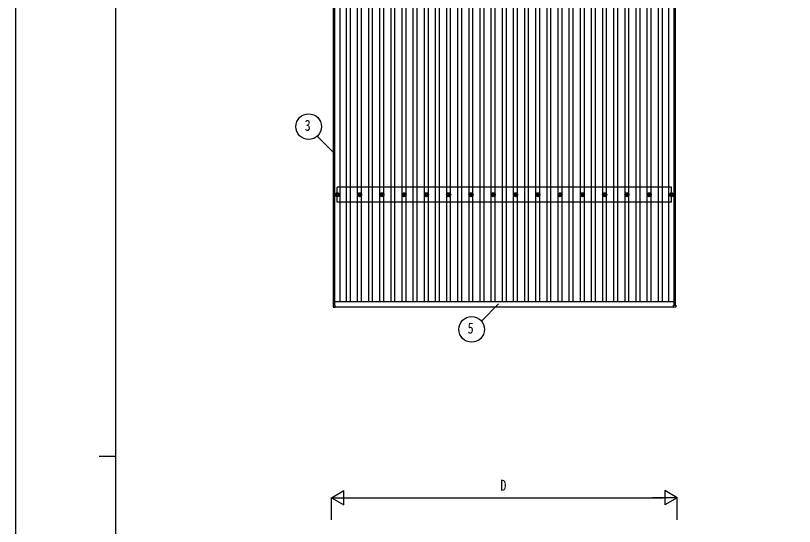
# Model space of a CAD drawing. Units: millimetres, scale not verified. Extents: x -12615 to 12615, y -8910 to 8910.
# Drawn here: x -12615 to -5625, y -255 to 4327 of the extents above; entities that cross this region are included whole.
import ezdxf
from ezdxf.enums import TextEntityAlignment as Align

# ---------------------------------------------------------------- set-up
doc = ezdxf.new("R2010")
doc.units = ezdxf.units.MM
doc.header["$LTSCALE"] = 40
for name, color, linetype in [('0-4_YKK_13', 4, 'Continuous'), ('0-5_YKK_A1', 4, 'Continuous'), ('0-6_YKK_D', 6, 'Continuous'), ('0-7_YKK_ZWAK', 7, 'Continuous')]:
    doc.layers.add(name, color=color, linetype=linetype)
doc.styles.add('ＭＳ ゴシック', font='')
doc.styles.get('ＭＳ ゴシック').set_extended_font_data('MS Gothic')

msp = doc.modelspace()

# ---------------------------------------------------------------- linework, layer by layer
at = {"layer": '0-4_YKK_13'}
for p, q in [((-9729.57, 2729.83), (-9729.57, 2725.42)), ((-9726.07, 2729.83), (-9726.07, 2725.42)), ((-9529.57, 2729.83), (-9529.57, 2725.42)), ((-9526.07, 2729.83), (-9526.07, 2725.42)), ((-9329.57, 2729.83), (-9329.57, 2725.42)), ((-9326.07, 2729.83), (-9326.07, 2725.42)), ((-9129.57, 2729.83), (-9129.57, 2725.42)), ((-9126.07, 2729.83), (-9126.07, 2725.42)), ((-8929.57, 2729.83), (-8929.57, 2725.42)), ((-8926.07, 2729.83), (-8926.07, 2725.42)), ((-8729.57, 2729.83), (-8729.57, 2725.42)), ((-8726.07, 2729.83), (-8726.07, 2725.42)), ((-8529.57, 2729.83), (-8529.57, 2725.42)), ((-8526.07, 2729.83), (-8526.07, 2725.42)), ((-8329.57, 2729.83), (-8329.57, 2725.42)), ((-8326.07, 2729.83), (-8326.07, 2725.42)), ((-8129.57, 2729.83), (-8129.57, 2725.42)), ((-8126.07, 2729.83), (-8126.07, 2725.42)), ((-7929.57, 2729.83), (-7929.57, 2725.42)), ((-7926.07, 2729.83), (-7926.07, 2725.42)), ((-7729.57, 2729.83), (-7729.57, 2725.42)), ((-7726.07, 2729.83), (-7726.07, 2725.42)), ((-7529.57, 2729.83), (-7529.57, 2725.42)), ((-7526.07, 2729.83), (-7526.07, 2725.42)), ((-7329.57, 2729.83), (-7329.57, 2725.42)), ((-7326.07, 2729.83), (-7326.07, 2725.42)), ((-7129.57, 2729.83), (-7129.57, 2725.42)), ((-7126.07, 2729.83), (-7126.07, 2725.42)), ((-6929.57, 2729.83), (-6929.57, 2725.42)), ((-6926.07, 2729.83), (-6926.07, 2725.42)), ((-6729.57, 2729.83), (-6729.57, 2725.42)), ((-6726.07, 2729.83), (-6726.07, 2725.42)), ((-9737.82, 2721.59), (-9733.4, 2721.59)), ((-9737.82, 2718.09), (-9733.4, 2718.09)), ((-9729.57, 2714.25), (-9729.57, 2709.84)), ((-9726.07, 2714.25), (-9726.07, 2709.84)), ((-9722.24, 2721.59), (-9717.82, 2721.59)), ((-9722.24, 2718.09), (-9717.82, 2718.09)), ((-9537.82, 2721.59), (-9533.4, 2721.59)), ((-9537.82, 2718.09), (-9533.4, 2718.09)), ((-9529.57, 2714.25), (-9529.57, 2709.84)), ((-9526.07, 2714.25), (-9526.07, 2709.84)), ((-9522.24, 2721.59), (-9517.82, 2721.59)), ((-9522.24, 2718.09), (-9517.82, 2718.09)), ((-9337.82, 2721.59), (-9333.4, 2721.59)), ((-9337.82, 2718.09), (-9333.4, 2718.09)), ((-9329.57, 2714.25), (-9329.57, 2709.84)), ((-9326.07, 2714.25), (-9326.07, 2709.84)), ((-9322.24, 2721.59), (-9317.82, 2721.59)), ((-9322.24, 2718.09), (-9317.82, 2718.09)), ((-9137.82, 2721.59), (-9133.4, 2721.59)), ((-9137.82, 2718.09), (-9133.4, 2718.09)), ((-9129.57, 2714.25), (-9129.57, 2709.84)), ((-9126.07, 2714.25), (-9126.07, 2709.84)), ((-9122.24, 2721.59), (-9117.82, 2721.59)), ((-9122.24, 2718.09), (-9117.82, 2718.09)), ((-8937.82, 2721.59), (-8933.4, 2721.59)), ((-8937.82, 2718.09), (-8933.4, 2718.09)), ((-8929.57, 2714.25), (-8929.57, 2709.84)), ((-8926.07, 2714.25), (-8926.07, 2709.84)), ((-8922.24, 2721.59), (-8917.82, 2721.59)), ((-8922.24, 2718.09), (-8917.82, 2718.09)), ((-8737.82, 2721.59), (-8733.4, 2721.59)), ((-8737.82, 2718.09), (-8733.4, 2718.09)), ((-8729.57, 2714.25), (-8729.57, 2709.84)), ((-8726.07, 2714.25), (-8726.07, 2709.84)), ((-8722.24, 2721.59), (-8717.82, 2721.59)), ((-8722.24, 2718.09), (-8717.82, 2718.09)), ((-8537.82, 2721.59), (-8533.4, 2721.59)), ((-8537.82, 2718.09), (-8533.4, 2718.09)), ((-8529.57, 2714.25), (-8529.57, 2709.84)), ((-8526.07, 2714.25), (-8526.07, 2709.84)), ((-8522.24, 2721.59), (-8517.82, 2721.59)), ((-8522.24, 2718.09), (-8517.82, 2718.09)), ((-8337.82, 2721.59), (-8333.4, 2721.59)), ((-8337.82, 2718.09), (-8333.4, 2718.09)), ((-8329.57, 2714.25), (-8329.57, 2709.84)), ((-8326.07, 2714.25), (-8326.07, 2709.84)), ((-8322.24, 2721.59), (-8317.82, 2721.59)), ((-8322.24, 2718.09), (-8317.82, 2718.09)), ((-8137.82, 2721.59), (-8133.4, 2721.59)), ((-8137.82, 2718.09), (-8133.4, 2718.09)), ((-8129.57, 2714.25), (-8129.57, 2709.84)), ((-8126.07, 2714.25), (-8126.07, 2709.84)), ((-8122.24, 2721.59), (-8117.82, 2721.59)), ((-8122.24, 2718.09), (-8117.82, 2718.09)), ((-7937.82, 2721.59), (-7933.4, 2721.59)), ((-7937.82, 2718.09), (-7933.4, 2718.09)), ((-7929.57, 2714.25), (-7929.57, 2709.84)), ((-7926.07, 2714.25), (-7926.07, 2709.84)), ((-7922.24, 2721.59), (-7917.82, 2721.59)), ((-7922.24, 2718.09), (-7917.82, 2718.09)), ((-7737.82, 2721.59), (-7733.4, 2721.59)), ((-7737.82, 2718.09), (-7733.4, 2718.09)), ((-7729.57, 2714.25), (-7729.57, 2709.84)), ((-7726.07, 2714.25), (-7726.07, 2709.84)), ((-7722.24, 2721.59), (-7717.82, 2721.59)), ((-7722.24, 2718.09), (-7717.82, 2718.09)), ((-7537.82, 2721.59), (-7533.4, 2721.59)), ((-7537.82, 2718.09), (-7533.4, 2718.09)), ((-7529.57, 2714.25), (-7529.57, 2709.84)), ((-7526.07, 2714.25), (-7526.07, 2709.84)), ((-7522.24, 2721.59), (-7517.82, 2721.59)), ((-7522.24, 2718.09), (-7517.82, 2718.09)), ((-7337.82, 2721.59), (-7333.4, 2721.59)), ((-7337.82, 2718.09), (-7333.4, 2718.09)), ((-7329.57, 2714.25), (-7329.57, 2709.84)), ((-7326.07, 2714.25), (-7326.07, 2709.84)), ((-7322.24, 2721.59), (-7317.82, 2721.59)), ((-7322.24, 2718.09), (-7317.82, 2718.09)), ((-7137.82, 2721.59), (-7133.4, 2721.59)), ((-7137.82, 2718.09), (-7133.4, 2718.09)), ((-7129.57, 2714.25), (-7129.57, 2709.84)), ((-7126.07, 2714.25), (-7126.07, 2709.84)), ((-7122.24, 2721.59), (-7117.82, 2721.59)), ((-7122.24, 2718.09), (-7117.82, 2718.09)), ((-6937.82, 2721.59), (-6933.4, 2721.59)), ((-6937.82, 2718.09), (-6933.4, 2718.09)), ((-6929.57, 2714.25), (-6929.57, 2709.84)), ((-6926.07, 2714.25), (-6926.07, 2709.84)), ((-6922.24, 2721.59), (-6917.82, 2721.59)), ((-6922.24, 2718.09), (-6917.82, 2718.09)), ((-6737.82, 2721.59), (-6733.4, 2721.59)), ((-6737.82, 2718.09), (-6733.4, 2718.09)), ((-6729.57, 2714.25), (-6729.57, 2709.84)), ((-6726.07, 2714.25), (-6726.07, 2709.84)), ((-6722.24, 2721.59), (-6717.82, 2721.59)), ((-6722.24, 2718.09), (-6717.82, 2718.09)), ((-9766.12, 1729.86), (-9766.12, 1711.86)), ((-9747.12, 1730.86), (-9765.12, 1730.86)), ((-9765.12, 1710.86), (-9747.12, 1710.86)), ((-9746.12, 1711.86), (-9746.12, 1729.86)), ((-6709.52, 1711.86), (-6709.52, 1729.86)), ((-6708.52, 1730.86), (-6690.52, 1730.86)), ((-6690.52, 1710.86), (-6708.52, 1710.86)), ((-6689.52, 1729.86), (-6689.52, 1711.86))]:
    msp.add_line(p, q, dxfattribs=at)
for centre, radius in [((-9727.82, 2719.84), 18.25), ((-9727.82, 2719.84), 10.15), ((-9527.82, 2719.84), 18.25), ((-9527.82, 2719.84), 10.15), ((-9327.82, 2719.84), 18.25), ((-9327.82, 2719.84), 10.15), ((-9127.82, 2719.84), 18.25), ((-9127.82, 2719.84), 10.15), ((-8927.82, 2719.84), 18.25), ((-8927.82, 2719.84), 10.15), ((-8727.82, 2719.84), 18.25), ((-8727.82, 2719.84), 10.15), ((-8527.82, 2719.84), 18.25), ((-8527.82, 2719.84), 10.15), ((-8327.82, 2719.84), 18.25), ((-8327.82, 2719.84), 10.15), ((-8127.82, 2719.84), 18.25), ((-8127.82, 2719.84), 10.15), ((-7927.82, 2719.84), 18.25), ((-7927.82, 2719.84), 10.15), ((-7727.82, 2719.84), 18.25), ((-7727.82, 2719.84), 10.15), ((-7527.82, 2719.84), 18.25), ((-7527.82, 2719.84), 10.15), ((-7327.82, 2719.84), 18.25), ((-7327.82, 2719.84), 10.15), ((-7127.82, 2719.84), 18.25), ((-7127.82, 2719.84), 10.15), ((-6927.82, 2719.84), 18.25), ((-6927.82, 2719.84), 10.15), ((-6727.82, 2719.84), 18.25), ((-6727.82, 2719.84), 10.15), ((-9727.82, 2719.84), 5.85), ((-9727.82, 2719.84), 5.25), ((-9527.82, 2719.84), 5.85), ((-9527.82, 2719.84), 5.25), ((-9327.82, 2719.84), 5.85), ((-9327.82, 2719.84), 5.25), ((-9127.82, 2719.84), 5.85), ((-9127.82, 2719.84), 5.25), ((-8927.82, 2719.84), 5.85), ((-8927.82, 2719.84), 5.25), ((-8727.82, 2719.84), 5.85), ((-8727.82, 2719.84), 5.25), ((-8527.82, 2719.84), 5.85), ((-8527.82, 2719.84), 5.25), ((-8327.82, 2719.84), 5.85), ((-8327.82, 2719.84), 5.25), ((-8127.82, 2719.84), 5.85), ((-8127.82, 2719.84), 5.25), ((-7927.82, 2719.84), 5.85), ((-7927.82, 2719.84), 5.25), ((-7727.82, 2719.84), 5.85), ((-7727.82, 2719.84), 5.25), ((-7527.82, 2719.84), 5.85), ((-7527.82, 2719.84), 5.25), ((-7327.82, 2719.84), 5.85), ((-7327.82, 2719.84), 5.25), ((-7127.82, 2719.84), 5.85), ((-7127.82, 2719.84), 5.25), ((-6927.82, 2719.84), 5.85), ((-6927.82, 2719.84), 5.25), ((-6727.82, 2719.84), 5.85), ((-6727.82, 2719.84), 5.25)]:
    msp.add_circle(centre, radius, dxfattribs=at)
for centre, start, end in [((-9765.12, 1729.86), 90, 180), ((-9765.12, 1711.86), 180, 270), ((-9747.12, 1729.86), 0, 90), ((-9747.12, 1711.86), 270, 0), ((-6708.52, 1729.86), 90, 180), ((-6708.52, 1711.86), 180, 270), ((-6690.52, 1729.86), 0, 90), ((-6690.52, 1711.86), 270, 0)]:
    msp.add_arc(centre, 1, start, end, dxfattribs=at)
at = {"layer": '0-5_YKK_A1'}
for p, q in [((-9762.82, 1730.86), (-9762.82, 6697.35)), ((-9750.82, 1730.86), (-9750.82, 6697.35)), ((-9702.82, 1762.15), (-9702.82, 6671.26)), ((-9645.32, 1762.15), (-9645.32, 6671.26)), ((-9610.32, 1762.15), (-9610.32, 6671.26)), ((-9445.32, 1762.15), (-9445.32, 6671.26)), ((-9410.32, 1762.15), (-9410.32, 6671.26)), ((-9245.32, 1762.15), (-9245.32, 6671.26)), ((-9210.32, 1762.15), (-9210.32, 6671.26)), ((-9045.32, 1762.15), (-9045.32, 6671.26)), ((-9010.32, 1762.15), (-9010.32, 6671.26)), ((-8845.32, 1762.15), (-8845.32, 6671.26)), ((-8810.32, 1762.15), (-8810.32, 6671.26)), ((-8645.32, 1762.15), (-8645.32, 6671.26)), ((-8610.32, 1762.15), (-8610.32, 6671.26)), ((-8445.32, 1762.15), (-8445.32, 6671.26)), ((-8410.32, 1762.15), (-8410.32, 6671.26)), ((-8245.32, 1762.15), (-8245.32, 6671.26)), ((-8210.32, 1762.15), (-8210.32, 6671.26)), ((-8045.32, 1762.15), (-8045.32, 6671.26)), ((-8010.32, 1762.15), (-8010.32, 6671.26)), ((-7845.32, 1762.15), (-7845.32, 6671.26)), ((-7810.32, 1762.15), (-7810.32, 6671.26)), ((-7645.32, 1762.15), (-7645.32, 6671.26)), ((-7610.32, 1762.15), (-7610.32, 6671.26)), ((-7445.32, 1762.15), (-7445.32, 6671.26)), ((-7410.32, 1762.15), (-7410.32, 6671.26)), ((-7245.32, 1762.15), (-7245.32, 6671.26)), ((-7245.32, 1762.15), (-7245.32, 6671.26)), ((-7210.32, 1762.15), (-7210.32, 6671.26)), ((-7210.32, 1762.15), (-7210.32, 6671.26)), ((-7045.32, 1762.15), (-7045.32, 6671.26)), ((-7010.32, 1762.15), (-7010.32, 6671.26)), ((-6845.32, 1762.15), (-6845.32, 6671.26)), ((-6810.32, 1762.15), (-6810.32, 6671.26)), ((-6752.82, 1762.15), (-6752.82, 6671.26)), ((-6704.82, 1730.86), (-6704.82, 6697.35)), ((-6692.82, 1730.86), (-6692.82, 6697.35)), ((-9545.32, 2725.01), (-9545.32, 5714.66)), ((-9510.32, 2725.01), (-9510.32, 5714.66)), ((-9345.32, 2725.01), (-9345.32, 5714.66)), ((-9310.32, 2725.01), (-9310.32, 5714.66)), ((-9145.32, 2725.01), (-9145.32, 5714.66)), ((-9110.32, 2725.01), (-9110.32, 5714.66)), ((-8945.32, 2725.01), (-8945.32, 5714.66)), ((-8910.32, 2725.01), (-8910.32, 5714.66)), ((-8745.32, 2725.01), (-8745.32, 5714.66)), ((-8710.32, 2725.01), (-8710.32, 5714.66)), ((-8545.32, 2725.01), (-8545.32, 5714.66)), ((-8510.32, 2725.01), (-8510.32, 5714.66)), ((-8345.32, 2725.01), (-8345.32, 5714.66)), ((-8310.32, 2725.01), (-8310.32, 5714.66)), ((-8145.32, 2725.01), (-8145.32, 5714.66)), ((-8110.32, 2725.01), (-8110.32, 5714.66)), ((-7945.32, 2725.01), (-7945.32, 5714.66)), ((-7910.32, 2725.01), (-7910.32, 5714.66)), ((-7745.32, 2725.01), (-7745.32, 5714.66)), ((-7710.32, 2725.01), (-7710.32, 5714.66)), ((-7545.32, 2725.01), (-7545.32, 5714.66)), ((-7510.32, 2725.01), (-7510.32, 5714.66)), ((-7345.32, 2725.01), (-7345.32, 5714.66)), ((-7310.32, 2725.01), (-7310.32, 5714.66)), ((-7145.32, 2725.01), (-7145.32, 5714.66)), ((-7110.32, 2725.01), (-7110.32, 5714.66)), ((-6945.32, 2725.01), (-6945.32, 5714.66)), ((-6910.32, 2725.01), (-6910.32, 5714.66)), ((-6727.82, 2786.84), (-9727.82, 2786.84)), ((-9727.82, 2652.84), (-9727.82, 2786.84)), ((-6727.82, 2652.84), (-6727.82, 2786.84)), ((-9545.32, 1762.15), (-9545.32, 2714.66)), ((-9510.32, 1762.15), (-9510.32, 2714.66)), ((-9345.32, 1762.15), (-9345.32, 2714.66)), ((-9310.32, 1762.15), (-9310.32, 2714.66)), ((-9145.32, 1762.15), (-9145.32, 2714.66)), ((-9110.32, 1762.15), (-9110.32, 2714.66)), ((-8945.32, 1762.15), (-8945.32, 2714.66)), ((-8910.32, 1762.15), (-8910.32, 2714.66)), ((-8745.32, 1762.15), (-8745.32, 2714.66)), ((-8710.32, 1762.15), (-8710.32, 2714.66)), ((-8545.32, 1762.15), (-8545.32, 2714.66)), ((-8510.32, 1762.15), (-8510.32, 2714.66)), ((-8345.32, 1762.15), (-8345.32, 2714.66)), ((-8310.32, 1762.15), (-8310.32, 2714.66)), ((-8145.32, 1762.15), (-8145.32, 2714.66)), ((-8110.32, 1762.15), (-8110.32, 2714.66)), ((-7945.32, 1762.15), (-7945.32, 2714.66)), ((-7910.32, 1762.15), (-7910.32, 2714.66)), ((-7745.32, 1762.15), (-7745.32, 2714.66)), ((-7710.32, 1762.15), (-7710.32, 2714.66)), ((-7545.32, 1762.15), (-7545.32, 2714.66)), ((-7510.32, 1762.15), (-7510.32, 2714.66)), ((-7345.32, 1762.15), (-7345.32, 2714.66)), ((-7310.32, 1762.15), (-7310.32, 2714.66)), ((-7145.32, 1762.15), (-7145.32, 2714.66)), ((-7110.32, 1762.15), (-7110.32, 2714.66)), ((-6945.32, 1762.15), (-6945.32, 2714.66)), ((-6910.32, 1762.15), (-6910.32, 2714.66)), ((-6727.82, 2652.84), (-9727.82, 2652.84)), ((-9750.82, 1762.15), (-6704.82, 1762.15)), ((-9746.12, 1714.16), (-6709.52, 1714.16))]:
    msp.add_line(p, q, dxfattribs=at)
at = {"layer": '0-6_YKK_D'}
for p, q in [((-9908.73, 3244.32), (-9759.94, 3095.53)), ((-8434.05, 1587.19), (-8280.71, 1740.53)), ((-9779.82, 2.42), (-9668.53, 66.67)), ((-9779.82, -197.58), (-9779.82, 3.42)), ((-9779.82, 2.42), (-9668.53, -61.83)), ((-9779.82, 2.42), (-9557.25, 2.42)), ((-9668.53, -61.83), (-9668.53, 66.67)), ((-9651.32, 2.42), (-6804.32, 2.42)), ((-6675.82, 2.42), (-6898.39, 2.42)), ((-6675.82, 2.42), (-6787.1, 66.67)), ((-6787.1, 66.67), (-6787.1, -61.83)), ((-6675.82, 2.42), (-6787.1, -61.83)), ((-6675.82, -197.58), (-6675.82, 3.42))]:
    msp.add_line(p, q, dxfattribs=at)
for centre in [(-9984.37, 3331.21), (-8521.81, 1512.56)]:
    msp.add_circle(centre, 115.2, dxfattribs=at)
at = {"layer": '0-7_YKK_ZWAK'}
for p, q in [((-11714.94, -7575), (-11714.94, 8325)), ((-11864.94, 375), (-11714.94, 375))]:
    msp.add_line(p, q, dxfattribs=at)
msp.add_lwpolyline([(-12615, -8910), (12615, -8910), (12615, 8910), (-12615, 8910)], close=True, dxfattribs=at)

# ---------------------------------------------------------------- texts
at = {"layer": '0-6_YKK_D', "style": 'ＭＳ ゴシック', "width": 0.8}
for s, p in [('3', (-10020.37, 3263.71)), ('5', (-8557.81, 1445.06)), ('D', (-8263.82, 34.42))]:
    msp.add_text(s, height=98.97, dxfattribs=at).set_placement(p, align=Align.BOTTOM_LEFT)

doc.saveas('drawing.dxf')
